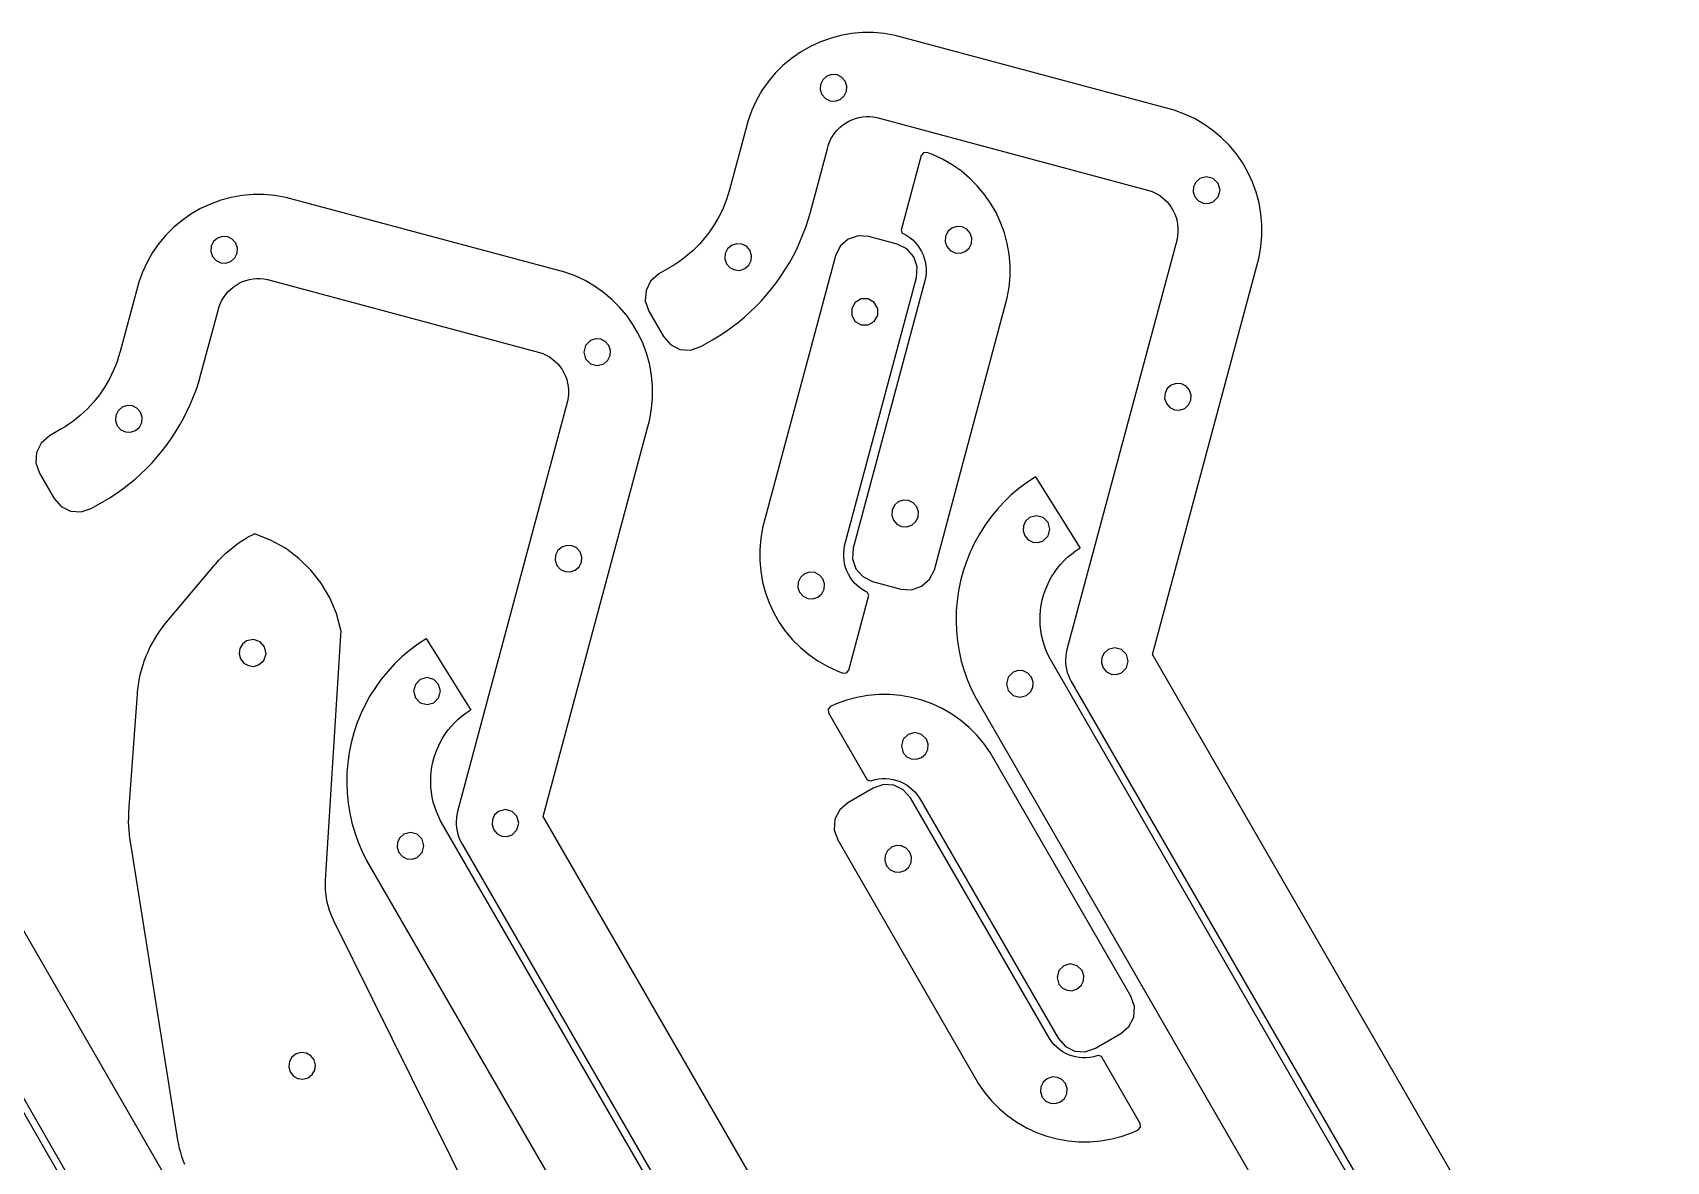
# Model space of a CAD drawing. Extents: x -1 to 514, y 19 to 842.
# Drawn here: x 223.3 to 417.9, y 163.3 to 297.8 of the extents above; entities that cross this region are included whole.
import ezdxf

# ---------------------------------------------------------------- set-up
doc = ezdxf.new("R2010")
doc.units = 0

msp = doc.modelspace()

# ---------------------------------------------------------------- linework, layer by layer
at = {"layer": 'Layer 1'}
for p, q in [((320.809085, 297.683231), (319.523501, 297.456707)), ((322.10961, 297.797092), (320.809085, 297.683231)), ((323.415072, 297.797098), (322.10961, 297.797092)), ((324.715626, 297.683367), (323.415072, 297.797098)), ((326.001258, 297.45684), (324.715626, 297.683367)), ((315.852667, 296.120686), (314.72211, 295.467957)), ((317.035756, 296.672373), (315.852667, 296.120686)), ((318.262502, 297.11881), (317.035756, 296.672373)), ((319.523501, 297.456707), (318.262502, 297.11881)), ((359.239394, 288.550547), (326.001258, 297.45684)), ((312.652795, 293.880037), (311.729669, 292.956927)), ((313.652792, 294.719214), (312.652795, 293.880037)), ((314.72211, 295.467957), (313.652792, 294.719214)), ((310.890475, 291.956707), (310.141607, 290.887349)), ((311.729669, 292.956927), (310.890475, 291.956707)), ((317.404388, 292.191319), (317.137311, 291.640724)), ((317.878299, 292.612142), (317.404388, 292.191319)), ((318.479699, 292.812151), (317.878299, 292.612142)), ((317.878299, 292.612142), (317.878299, 292.612142)), ((319.090066, 292.76815), (318.479699, 292.812151)), ((319.639639, 292.498975), (319.090066, 292.76815)), ((320.058651, 292.023461), (319.639639, 292.498975)), ((320.260953, 291.422829), (320.058651, 292.023461)), ((310.141607, 290.887349), (309.488874, 289.756787)), ((317.137311, 291.640724), (317.095639, 291.030193)), ((317.095639, 291.030193), (317.29794, 290.429561)), ((317.29794, 290.429561), (317.716953, 289.954048)), ((317.716953, 289.954048), (318.266525, 289.684872)), ((319.478292, 289.84088), (319.952203, 290.261703)), ((319.952203, 290.261703), (320.21928, 290.812298)), ((320.21928, 290.812298), (320.260953, 291.422829)), ((308.937321, 288.57374), (308.490685, 287.347086)), ((309.488874, 289.756787), (308.937321, 288.57374)), ((318.266525, 289.684872), (318.876893, 289.640871)), ((318.876893, 289.640871), (319.478292, 289.84088)), ((360.466277, 288.104043), (359.239394, 288.550547)), ((361.649456, 287.552261), (360.466277, 288.104043)), ((308.490685, 287.347086), (306.277122, 279.085926)), ((318.831643, 285.863499), (319.109548, 286.194425)), ((319.109548, 286.194425), (319.415165, 286.500106)), ((319.415165, 286.500106), (319.746274, 286.778038)), ((319.746274, 286.778038), (320.100293, 287.025815)), ((320.100293, 287.025815), (320.474701, 287.24198)), ((320.474701, 287.24198), (320.866291, 287.424682)), ((320.866291, 287.424682), (321.272542, 287.572465)), ((321.272542, 287.572465), (321.690078, 287.684297)), ((321.690078, 287.684297), (322.115621, 287.759507)), ((322.115621, 287.759507), (322.546385, 287.797099)), ((322.546385, 287.797099), (322.978695, 287.797088)), ((322.978695, 287.797088), (323.409236, 287.759394)), ((323.409236, 287.759394), (323.834792, 287.684299)), ((323.834792, 287.684299), (356.229584, 279.004171)), ((362.779886, 286.899757), (361.649456, 287.552261)), ((363.849244, 286.150889), (362.779886, 286.899757)), ((364.849464, 285.311695), (363.849244, 286.150889)), ((315.912207, 276.407184), (317.981085, 284.12837)), ((317.981085, 284.12837), (318.036964, 284.336914)), ((318.036964, 284.336914), (318.184936, 284.743137)), ((318.184936, 284.743137), (318.367562, 285.134844)), ((318.367562, 285.134844), (318.583707, 285.509241)), ((318.583707, 285.509241), (318.831643, 285.863499)), ((365.772574, 284.388569), (364.849464, 285.311695)), ((366.611522, 283.388439), (365.772574, 284.388569)), ((329.100379, 283.164468), (326.707348, 274.255017)), ((329.366784, 283.496046), (329.100387, 283.164425)), ((329.791249, 283.523804), (329.366784, 283.496046)), ((330.47664, 283.274233), (329.791354, 283.523869)), ((331.659827, 282.722727), (330.47664, 283.274233)), ((332.790416, 282.069994), (331.659827, 282.722727)), ((367.360265, 282.319122), (366.611522, 283.388439)), ((368.012994, 281.188565), (367.360265, 282.319122)), ((333.859636, 281.321126), (332.790416, 282.069994)), ((334.859757, 280.482028), (333.859636, 281.321126)), ((335.782861, 279.55893), (334.859757, 280.482028)), ((362.298702, 280.408045), (361.822216, 279.987757)), ((363.098704, 280.622405), (362.298702, 280.408045)), ((362.298702, 280.408045), (362.298702, 280.408045)), ((363.898706, 280.408046), (363.098704, 280.622405)), ((364.484348, 279.822405), (363.898706, 280.408046)), ((368.564681, 280.005476), (368.012994, 281.188565)), ((248.236085, 278.392231), (246.950501, 278.165707)), ((249.53661, 278.506092), (248.236085, 278.392231)), ((250.842072, 278.506098), (249.53661, 278.506092)), ((252.142626, 278.392367), (250.842072, 278.506098)), ((253.428258, 278.16584), (252.142626, 278.392367)), ((306.09556, 278.455309), (305.91974, 277.92058)), ((306.277122, 279.085926), (306.09556, 278.455309)), ((336.622071, 278.558879), (335.782861, 279.55893)), ((337.370646, 277.489435), (336.622071, 278.558879)), ((356.229584, 279.004171), (356.635674, 278.856429)), ((356.635674, 278.856429), (357.027381, 278.673802)), ((357.027381, 278.673802), (357.401778, 278.457657)), ((357.401778, 278.457657), (357.756036, 278.209721)), ((361.553221, 279.436512), (361.510556, 278.824622)), ((361.510556, 278.824622), (361.713063, 278.2224)), ((361.822216, 279.987757), (361.553221, 279.436512)), ((361.713063, 278.2224), (362.13335, 277.745913)), ((363.898708, 277.63676), (364.484349, 278.222402)), ((364.698708, 279.022404), (364.484348, 279.822405)), ((364.484349, 278.222402), (364.698708, 279.022404)), ((369.011347, 278.778862), (368.564681, 280.005476)), ((369.349244, 277.517863), (369.011347, 278.778862)), ((243.279667, 276.829686), (242.14911, 276.176957)), ((244.462756, 277.381373), (243.279667, 276.829686)), ((245.689502, 277.82781), (244.462756, 277.381373)), ((246.950501, 278.165707), (245.689502, 277.82781)), ((286.666394, 269.259547), (253.428258, 278.16584)), ((305.273869, 276.361676), (305.020127, 275.859253)), ((305.50834, 276.873137), (305.273869, 276.361676)), ((305.723935, 277.392948), (305.50834, 276.873137)), ((305.91974, 277.92058), (305.723935, 277.392948)), ((315.652819, 275.507081), (315.912207, 276.407184)), ((338.023399, 276.358834), (337.370646, 277.489435)), ((338.575278, 275.175827), (338.023399, 276.358834)), ((357.756036, 278.209721), (358.086962, 277.931816)), ((358.086962, 277.931816), (358.392643, 277.626199)), ((358.392643, 277.626199), (358.670576, 277.29509)), ((358.670576, 277.29509), (358.918352, 276.941071)), ((358.918352, 276.941071), (359.134517, 276.566663)), ((359.134517, 276.566663), (359.317219, 276.175073)), ((362.13335, 277.745913), (362.684595, 277.476918)), ((362.684595, 277.476918), (363.296485, 277.434253)), ((363.296485, 277.434253), (363.898708, 277.63676)), ((369.575901, 276.23205), (369.349244, 277.517863)), ((240.079795, 274.589037), (239.156669, 273.665927)), ((241.079792, 275.428214), (240.079795, 274.589037)), ((242.14911, 276.176957), (241.079792, 275.428214)), ((304.149343, 274.413685), (303.823634, 273.95495)), ((304.457605, 274.884649), (304.149343, 274.413685)), ((304.747898, 275.366625), (304.457605, 274.884649)), ((305.020127, 275.859253), (304.747898, 275.366625)), ((315.0342, 273.739052), (315.359977, 274.617299)), ((315.359977, 274.617299), (315.652819, 275.507081)), ((332.762897, 274.492736), (332.300058, 274.090234)), ((333.342894, 274.692316), (332.762897, 274.492736)), ((333.977008, 274.652577), (333.342894, 274.692316)), ((334.546037, 274.369935), (333.977008, 274.652577)), ((334.948539, 273.907095), (334.546037, 274.369935)), ((339.021742, 273.949025), (338.575278, 275.175827)), ((359.317219, 276.175073), (359.465002, 275.768822)), ((359.465002, 275.768822), (359.576834, 275.351286)), ((359.576834, 275.351286), (359.652045, 274.925743)), ((359.652045, 274.925743), (359.689636, 274.494979)), ((359.689636, 274.494979), (359.689625, 274.062669)), ((369.68963, 274.931754), (369.575901, 276.23205)), ((369.689635, 273.626292), (369.68963, 274.931754)), ((238.317475, 272.665707), (237.568607, 271.596349)), ((239.156669, 273.665927), (238.317475, 272.665707)), ((244.831388, 272.900319), (244.564311, 272.349724)), ((245.305299, 273.321142), (244.831388, 272.900319)), ((245.906699, 273.521151), (245.305299, 273.321142)), ((245.305299, 273.321142), (245.305299, 273.321142)), ((246.517066, 273.47715), (245.906699, 273.521151)), ((247.066639, 273.207975), (246.517066, 273.47715)), ((247.485651, 272.732461), (247.066639, 273.207975)), ((247.687953, 272.131829), (247.485651, 272.732461)), ((302.746957, 272.655391), (302.356523, 272.250025)), ((303.121837, 273.074997), (302.746957, 272.655391)), ((303.480839, 273.508347), (303.121837, 273.074997)), ((303.823634, 273.95495), (303.480839, 273.508347)), ((306.524249, 272.454208), (306.047763, 272.03392)), ((307.126472, 272.656714), (306.524249, 272.454208)), ((306.524249, 272.454208), (306.524249, 272.454208)), ((307.738362, 272.61405), (307.126472, 272.656714)), ((308.289607, 272.345054), (307.738362, 272.61405)), ((314.2851, 272.021868), (314.675778, 272.873427)), ((314.675778, 272.873427), (315.0342, 273.739052)), ((320.417726, 273.18959), (319.464327, 272.353482)), ((321.618517, 273.597203), (320.417726, 273.18959)), ((322.883889, 273.514266), (321.618517, 273.597203)), ((326.264523, 272.608503), (322.883869, 273.514346)), ((327.420471, 272.034283), (326.264632, 272.608399)), ((326.707384, 274.254938), (326.860224, 273.926912)), ((326.860226, 273.926988), (327.037957, 273.84403)), ((327.037957, 273.84403), (327.412276, 273.627865)), ((327.412276, 273.627865), (327.766362, 273.380142)), ((327.766362, 273.380142), (328.097283, 273.102195)), ((328.097283, 273.102195), (328.402964, 272.796498)), ((328.402964, 272.796498), (328.680749, 272.465406)), ((328.680749, 272.465406), (328.928817, 272.111324)), ((332.017415, 273.521205), (331.977677, 272.887091)), ((331.977677, 272.887091), (332.177257, 272.307094)), ((332.300058, 274.090234), (332.017415, 273.521205)), ((334.825738, 272.123956), (335.10838, 272.692984)), ((335.148119, 273.327099), (334.948539, 273.907095)), ((335.10838, 272.692984), (335.148119, 273.327099)), ((335.10838, 272.692984), (335.10838, 272.692984)), ((339.359617, 272.688044), (339.021742, 273.949025)), ((339.586237, 271.402365), (339.359617, 272.688044)), ((359.576836, 273.206572), (346.47578, 224.312592)), ((359.651931, 273.632128), (359.576836, 273.206572)), ((359.689625, 274.062669), (359.651931, 273.632128)), ((369.575904, 272.325738), (369.689635, 273.626292)), ((236.915874, 270.465787), (236.364321, 269.28274)), ((237.568607, 271.596349), (236.915874, 270.465787)), ((244.564311, 272.349724), (244.522639, 271.739193)), ((244.522639, 271.739193), (244.72494, 271.138561)), ((244.72494, 271.138561), (245.143953, 270.663048)), ((245.143953, 270.663048), (245.693525, 270.393872)), ((246.303893, 270.349871), (246.905292, 270.54988)), ((246.905292, 270.54988), (247.379203, 270.970703)), ((247.379203, 270.970703), (247.64628, 271.521298)), ((247.64628, 271.521298), (247.687953, 272.131829)), ((300.192816, 270.457295), (299.721874, 270.14904)), ((300.6518, 270.783088), (300.192816, 270.457295)), ((301.098174, 271.12543), (300.6518, 270.783088)), ((301.531444, 271.484648), (301.098174, 271.12543)), ((301.95132, 271.859657), (301.531444, 271.484648)), ((302.356523, 272.250025), (301.95132, 271.859657)), ((305.778767, 271.482675), (305.736103, 270.870785)), ((305.736103, 270.870785), (305.93861, 270.268563)), ((306.047763, 272.03392), (305.778767, 271.482675)), ((308.709894, 271.868568), (308.289607, 272.345054)), ((308.600741, 270.10321), (308.869736, 270.654455)), ((308.912401, 271.266345), (308.709894, 271.868568)), ((308.869736, 270.654455), (308.912401, 271.266345)), ((318.903529, 271.216078), (310.2229, 238.819512)), ((313.409773, 270.365622), (313.862913, 271.185724)), ((313.862913, 271.185724), (314.2851, 272.021868)), ((319.464327, 272.353482), (318.903466, 271.216169)), ((328.238053, 271.09414), (327.420471, 272.034283)), ((328.643449, 269.916022), (328.238053, 271.09414)), ((328.928817, 272.111324), (329.144905, 271.737049)), ((329.144905, 271.737049), (329.327515, 271.345175)), ((329.327515, 271.345175), (329.475357, 270.93906)), ((329.475357, 270.93906), (329.587258, 270.521484)), ((329.587258, 270.521484), (329.662251, 270.095992)), ((332.177257, 272.307094), (332.579759, 271.844255)), ((332.579759, 271.844255), (333.148787, 271.561613)), ((333.148787, 271.561613), (333.782902, 271.521874)), ((333.782902, 271.521874), (334.362898, 271.721454)), ((334.362898, 271.721454), (334.825738, 272.123956)), ((339.699911, 270.102028), (339.586237, 271.402365)), ((356.66578, 223.704833), (369.349148, 271.039973)), ((369.349148, 271.039973), (369.575904, 272.325738)), ((236.364321, 269.28274), (235.917685, 268.056086)), ((245.693525, 270.393872), (246.303893, 270.349871)), ((249.542621, 268.468507), (249.973385, 268.506099)), ((249.973385, 268.506099), (250.405695, 268.506088)), ((250.405695, 268.506088), (250.836236, 268.468394)), ((287.893277, 268.813043), (286.666394, 269.259547)), ((289.076456, 268.261261), (287.893277, 268.813043)), ((297.852574, 269.055529), (296.884711, 268.201825)), ((299.158689, 269.809525), (297.852614, 269.05546)), ((299.721874, 270.14904), (299.158689, 269.809525)), ((305.93861, 270.268563), (306.358897, 269.792076)), ((306.358897, 269.792076), (306.910142, 269.523081)), ((306.910142, 269.523081), (307.522032, 269.480416)), ((307.522032, 269.480416), (308.124255, 269.682922)), ((308.124255, 269.682922), (308.600741, 270.10321)), ((311.870907, 268.015572), (312.413004, 268.779492)), ((312.413004, 268.779492), (312.926165, 269.563368)), ((312.926165, 269.563368), (313.409773, 270.365622)), ((319.995152, 236.653283), (328.562722, 268.627907)), ((328.56273, 268.627979), (328.643449, 269.916022)), ((329.662441, 268.802506), (329.587248, 268.376717)), ((329.662251, 270.095992), (329.699998, 269.665416)), ((329.700043, 269.233163), (329.662441, 268.802506)), ((329.699998, 269.665416), (329.700043, 269.233163)), ((339.586181, 267.496051), (339.699899, 268.796543)), ((339.699899, 268.796543), (339.699911, 270.102028)), ((235.917685, 268.056086), (233.704122, 259.794926)), ((246.010707, 266.218241), (246.258643, 266.572499)), ((246.258643, 266.572499), (246.536548, 266.903425)), ((246.536548, 266.903425), (246.842165, 267.209106)), ((246.842165, 267.209106), (247.173274, 267.487038)), ((247.173274, 267.487038), (247.527293, 267.734815)), ((247.527293, 267.734815), (247.901701, 267.95098)), ((247.901701, 267.95098), (248.293291, 268.133682)), ((248.293291, 268.133682), (248.699542, 268.281465)), ((248.699542, 268.281465), (249.117078, 268.393297)), ((249.117078, 268.393297), (249.542621, 268.468507)), ((250.836236, 268.468394), (251.261792, 268.393299)), ((251.261792, 268.393299), (283.656584, 259.713171)), ((290.206886, 267.608757), (289.076456, 268.261261)), ((291.276244, 266.859889), (290.206886, 267.608757)), ((292.276464, 266.020695), (291.276244, 266.859889)), ((296.338311, 267.082113), (296.251643, 265.839215)), ((296.884711, 268.201825), (296.338311, 267.082113)), ((310.078774, 265.852309), (310.702911, 266.550861)), ((310.702911, 266.550861), (311.300659, 267.272366)), ((311.300659, 267.272366), (311.870907, 268.015572)), ((329.587248, 268.376717), (321.019678, 236.402093)), ((339.3595, 266.210488), (339.586181, 267.496051)), ((243.339207, 257.116184), (245.408085, 264.83737)), ((245.408085, 264.83737), (245.463964, 265.045914)), ((245.463964, 265.045914), (245.611936, 265.452137)), ((245.611936, 265.452137), (245.794562, 265.843844)), ((245.794562, 265.843844), (246.010707, 266.218241)), ((293.199574, 265.097569), (292.276464, 266.020695)), ((294.038522, 264.097439), (293.199574, 265.097569)), ((296.251643, 265.839215), (296.662978, 264.615951)), ((296.663079, 264.61604), (298.413038, 261.585029)), ((308.754072, 264.527787), (309.4289, 265.177698)), ((309.4289, 265.177698), (310.078774, 265.852309)), ((321.264293, 265.655724), (320.850182, 264.938463)), ((320.850182, 264.938463), (320.850182, 264.110242)), ((320.850182, 264.938463), (320.850182, 264.938463)), ((321.981553, 266.069835), (321.264293, 265.655724)), ((322.809775, 266.069835), (321.981553, 266.069835)), ((323.527036, 265.655725), (322.809775, 266.069835)), ((323.941147, 264.938464), (323.527036, 265.655725)), ((323.941147, 264.110242), (323.941147, 264.938464)), ((330.678871, 233.813922), (339.3595, 266.210488)), ((294.787265, 263.028122), (294.038522, 264.097439)), ((295.439994, 261.897565), (294.787265, 263.028122)), ((305.827005, 262.193509), (306.591053, 262.735454)), ((306.591053, 262.735454), (307.334069, 263.305888)), ((307.334069, 263.305888), (308.055534, 263.903598)), ((308.055534, 263.903598), (308.754072, 264.527787)), ((320.850182, 264.110242), (321.264293, 263.392981)), ((321.264293, 263.392981), (321.981554, 262.978871)), ((321.981554, 262.978871), (322.809775, 262.978871)), ((322.809775, 262.978871), (323.527036, 263.392982)), ((323.527036, 263.392982), (323.941147, 264.110242)), ((289.725702, 261.117045), (289.140061, 260.531403)), ((290.327925, 261.319552), (289.725702, 261.117045)), ((289.725702, 261.117045), (289.725702, 261.117045)), ((290.939815, 261.276887), (290.327925, 261.319552)), ((291.49106, 261.007892), (290.939815, 261.276887)), ((291.911348, 260.531405), (291.49106, 261.007892)), ((295.991681, 260.714476), (295.439994, 261.897565)), ((296.438347, 259.487862), (295.991681, 260.714476)), ((298.412989, 261.584849), (299.2491, 260.631445)), ((302.85259, 260.395265), (304.23955, 261.196029)), ((304.23955, 261.196029), (305.043335, 261.680259)), ((305.043335, 261.680259), (305.827005, 262.193509)), ((233.52256, 259.164309), (233.34674, 258.62958)), ((233.704122, 259.794926), (233.52256, 259.164309)), ((283.656584, 259.713171), (284.062674, 259.565429)), ((284.062674, 259.565429), (284.454381, 259.382802)), ((284.454381, 259.382802), (284.828778, 259.166657)), ((284.828778, 259.166657), (285.183036, 258.918721)), ((285.183036, 258.918721), (285.513962, 258.640816)), ((289.140061, 260.531403), (288.925702, 259.731401)), ((288.925702, 259.731401), (289.140063, 258.9314)), ((289.140063, 258.9314), (289.725705, 258.345758)), ((291.325708, 258.34576), (291.802195, 258.766048)), ((291.802195, 258.766048), (292.07119, 259.317292)), ((292.113854, 259.929182), (291.911348, 260.531405)), ((292.07119, 259.317292), (292.113854, 259.929182)), ((296.776244, 258.226863), (296.438347, 259.487862)), ((299.2491, 260.631445), (300.386418, 260.070582)), ((300.386418, 260.070582), (301.651796, 259.987647)), ((301.651796, 259.987647), (302.85259, 260.395265)), ((232.700869, 257.070676), (232.447127, 256.568253)), ((232.93534, 257.582137), (232.700869, 257.070676)), ((233.150935, 258.101948), (232.93534, 257.582137)), ((233.34674, 258.62958), (233.150935, 258.101948)), ((243.079819, 256.216081), (243.339207, 257.116184)), ((285.513962, 258.640816), (285.819643, 258.335199)), ((285.819643, 258.335199), (286.097576, 258.00409)), ((286.097576, 258.00409), (286.345352, 257.650071)), ((286.345352, 257.650071), (286.561517, 257.275663)), ((286.561517, 257.275663), (286.744219, 256.884073)), ((286.744219, 256.884073), (286.892002, 256.477822)), ((289.725705, 258.345758), (290.525707, 258.131399)), ((290.525707, 258.131399), (291.325708, 258.34576)), ((297.002901, 256.94105), (296.776244, 258.226863)), ((297.11663, 255.640754), (297.002901, 256.94105)), ((231.576343, 255.122685), (231.250634, 254.66395)), ((231.884605, 255.593649), (231.576343, 255.122685)), ((232.174898, 256.075625), (231.884605, 255.593649)), ((232.447127, 256.568253), (232.174898, 256.075625)), ((242.4612, 254.448052), (242.786977, 255.326299)), ((242.786977, 255.326299), (243.079819, 256.216081)), ((286.892002, 256.477822), (287.003834, 256.060286)), ((287.003834, 256.060286), (287.079045, 255.634743)), ((287.079045, 255.634743), (287.116636, 255.203979)), ((287.116636, 255.203979), (287.116625, 254.771669)), ((297.116635, 254.335292), (297.11663, 255.640754)), ((358.415803, 255.389215), (358.148748, 254.838627)), ((358.889685, 255.810044), (358.415803, 255.389215)), ((359.491075, 256.010025), (358.889685, 255.810044)), ((358.889685, 255.810044), (358.889685, 255.810044)), ((360.101426, 255.966009), (359.491075, 256.010025)), ((360.650979, 255.696831), (360.101426, 255.966009)), ((361.069978, 255.221329), (360.650979, 255.696831)), ((361.272277, 254.620715), (361.069978, 255.221329)), ((229.783523, 252.959025), (229.37832, 252.568657)), ((230.173957, 253.364391), (229.783523, 252.959025)), ((230.548837, 253.783997), (230.173957, 253.364391)), ((230.907839, 254.217347), (230.548837, 253.783997)), ((231.250634, 254.66395), (230.907839, 254.217347)), ((233.951249, 253.163208), (233.474763, 252.74292)), ((234.553472, 253.365714), (233.951249, 253.163208)), ((233.951249, 253.163208), (233.951249, 253.163208)), ((235.165362, 253.32305), (234.553472, 253.365714)), ((235.716607, 253.054054), (235.165362, 253.32305)), ((236.136894, 252.577568), (235.716607, 253.054054)), ((241.7121, 252.730868), (242.102778, 253.582427)), ((242.102778, 253.582427), (242.4612, 254.448052)), ((287.003836, 253.915572), (273.90278, 205.021592)), ((287.078931, 254.341128), (287.003836, 253.915572)), ((287.116625, 254.771669), (287.078931, 254.341128)), ((296.776148, 251.748973), (297.002904, 253.034738)), ((297.002904, 253.034738), (297.116635, 254.335292)), ((358.148748, 254.838627), (358.107087, 254.228111)), ((358.107087, 254.228111), (358.309386, 253.627497)), ((358.309386, 253.627497), (358.728384, 253.151995)), ((358.728384, 253.151995), (359.277937, 252.882818)), ((359.888288, 252.838801), (360.489678, 253.038782)), ((360.489678, 253.038782), (360.96356, 253.459611)), ((360.96356, 253.459611), (361.230615, 254.010199)), ((361.230615, 254.010199), (361.272277, 254.620715)), ((227.619816, 251.166295), (227.148874, 250.85804)), ((228.0788, 251.492088), (227.619816, 251.166295)), ((228.525174, 251.83443), (228.0788, 251.492088)), ((228.958444, 252.193648), (228.525174, 251.83443)), ((229.37832, 252.568657), (228.958444, 252.193648)), ((233.205767, 252.191675), (233.163103, 251.579785)), ((233.163103, 251.579785), (233.36561, 250.977563)), ((233.474763, 252.74292), (233.205767, 252.191675)), ((236.027741, 250.81221), (236.296736, 251.363455)), ((236.339401, 251.975345), (236.136894, 252.577568)), ((236.296736, 251.363455), (236.339401, 251.975345)), ((240.353165, 250.272368), (240.836773, 251.074622)), ((240.836773, 251.074622), (241.289913, 251.894724)), ((241.289913, 251.894724), (241.7121, 252.730868)), ((284.09278, 204.413833), (296.776148, 251.748973)), ((359.277937, 252.882818), (359.888288, 252.838801)), ((225.279574, 249.764529), (224.311711, 248.910825)), ((226.585689, 250.518525), (225.279614, 249.76446)), ((227.148874, 250.85804), (226.585689, 250.518525)), ((233.36561, 250.977563), (233.785897, 250.501076)), ((233.785897, 250.501076), (234.337142, 250.232081)), ((234.337142, 250.232081), (234.949032, 250.189416)), ((234.949032, 250.189416), (235.551255, 250.391922)), ((235.551255, 250.391922), (236.027741, 250.81221)), ((239.297907, 248.724572), (239.840004, 249.488492)), ((239.840004, 249.488492), (240.353165, 250.272368)), ((223.765311, 247.791113), (223.678643, 246.548215)), ((224.311711, 248.910825), (223.765311, 247.791113)), ((237.505774, 246.561309), (238.129911, 247.259861)), ((238.129911, 247.259861), (238.727659, 247.981366)), ((238.727659, 247.981366), (239.297907, 248.724572)), ((223.678643, 246.548215), (224.089978, 245.324951)), ((224.090079, 245.32504), (225.840038, 242.294029)), ((235.482534, 244.612598), (236.181072, 245.236787)), ((236.181072, 245.236787), (236.8559, 245.886698)), ((236.8559, 245.886698), (237.505774, 246.561309)), ((233.254005, 242.902509), (234.018053, 243.444454)), ((234.018053, 243.444454), (234.761069, 244.014888)), ((234.761069, 244.014888), (235.482534, 244.612598)), ((340.7532, 243.499658), (339.834877, 242.718513)), ((341.717156, 244.223988), (340.7532, 243.499658)), ((342.72286, 244.888711), (341.717156, 244.223988)), ((342.736497, 244.89356), (348.048917, 236.370218)), ((225.839989, 242.293849), (226.6761, 241.340445)), ((226.6761, 241.340445), (227.813418, 240.779582)), ((230.27959, 241.104265), (231.66655, 241.905029)), ((231.66655, 241.905029), (232.470335, 242.389259)), ((232.470335, 242.389259), (233.254005, 242.902509)), ((325.923895, 241.488786), (325.641253, 240.919758)), ((326.386735, 241.891288), (325.923895, 241.488786)), ((326.966732, 242.090868), (326.386735, 241.891288)), ((327.600846, 242.051129), (326.966732, 242.090868)), ((328.169875, 241.768487), (327.600846, 242.051129)), ((328.572377, 241.305648), (328.169875, 241.768487)), ((328.771957, 240.725651), (328.572377, 241.305648)), ((338.965214, 241.883248), (338.147821, 240.997138)), ((339.834877, 242.718513), (338.965214, 241.883248)), ((227.813418, 240.779582), (229.078796, 240.696647)), ((229.078796, 240.696647), (230.27959, 241.104265)), ((325.641253, 240.919758), (325.601514, 240.285643)), ((325.601514, 240.285643), (325.801094, 239.705647)), ((325.801094, 239.705647), (326.203597, 239.242807)), ((327.986736, 239.120006), (328.449576, 239.522508)), ((328.449576, 239.522508), (328.732218, 240.091537)), ((328.732218, 240.091537), (328.771957, 240.725651)), ((328.732218, 240.091537), (328.732218, 240.091537)), ((337.38523, 240.063204), (336.680582, 239.085)), ((338.147821, 240.997138), (337.38523, 240.063204)), ((341.552765, 239.612947), (341.283769, 239.061703)), ((342.029251, 240.033235), (341.552765, 239.612947)), ((342.829253, 240.247596), (342.029251, 240.033235)), ((343.629254, 240.033237), (342.829253, 240.247596)), ((344.214897, 239.447595), (343.629254, 240.033237)), ((344.429257, 238.647594), (344.214897, 239.447595)), ((248.024759, 237.124817), (248.494266, 237.428652)), ((248.494266, 237.428652), (248.97555, 237.714701)), ((248.97555, 237.714701), (249.468612, 237.982966)), ((249.468612, 237.982966), (249.719847, 238.107618)), ((251.627166, 237.354972), (249.720474, 238.107486)), ((309.996219, 237.533949), (309.882501, 236.233457)), ((310.2229, 238.819512), (309.996219, 237.533949)), ((326.203597, 239.242807), (326.772625, 238.960165)), ((326.772625, 238.960165), (327.406739, 238.920426)), ((327.406739, 238.920426), (327.986736, 239.120006)), ((336.03616, 238.065984), (335.454624, 237.010012)), ((336.680582, 239.085), (336.03616, 238.065984)), ((341.283769, 239.061703), (341.241105, 238.449813)), ((341.241105, 238.449813), (341.443611, 237.84759)), ((341.443611, 237.84759), (341.863899, 237.371103)), ((341.863899, 237.371103), (342.415144, 237.102108)), ((343.629257, 237.26195), (344.214898, 237.847592)), ((344.214898, 237.847592), (344.429257, 238.647594)), ((245.856301, 235.351873), (246.263354, 235.739912)), ((246.263354, 235.739912), (246.682185, 236.110165)), ((246.682185, 236.110165), (247.117534, 236.464985)), ((247.117534, 236.464985), (247.563485, 236.804391)), ((247.563485, 236.804391), (248.024759, 237.124817)), ((253.392187, 236.367681), (251.627166, 237.354972)), ((254.997675, 235.165543), (253.392187, 236.367681)), ((285.575748, 235.547627), (285.534087, 234.937111)), ((285.842803, 236.098215), (285.575748, 235.547627)), ((286.316685, 236.519044), (285.842803, 236.098215)), ((286.918075, 236.719025), (286.316685, 236.519044)), ((286.316685, 236.519044), (286.316685, 236.519044)), ((287.528426, 236.675009), (286.918075, 236.719025)), ((288.077979, 236.405831), (287.528426, 236.675009)), ((288.496978, 235.930329), (288.077979, 236.405831)), ((288.699277, 235.329715), (288.496978, 235.930329)), ((309.882501, 236.233457), (309.882489, 234.927972)), ((319.882357, 235.796837), (319.919959, 236.227494)), ((319.882402, 235.364584), (319.882357, 235.796837)), ((319.919959, 236.227494), (319.995152, 236.653283)), ((321.01967, 236.402021), (320.938951, 235.113978)), ((334.937546, 235.920712), (334.487508, 234.802079)), ((335.454624, 237.010012), (334.937546, 235.920712)), ((342.415144, 237.102108), (343.027034, 237.059443)), ((343.027034, 237.059443), (343.629257, 237.26195)), ((343.629257, 237.26195), (343.629257, 237.26195)), ((346.544202, 235.29711), (347.002081, 235.686728)), ((347.002081, 235.686728), (347.482993, 236.048094)), ((347.482993, 236.048094), (347.984549, 236.379524)), ((239.044419, 227.329055), (244.929076, 234.345408)), ((244.929076, 234.345408), (245.088222, 234.536606)), ((245.088222, 234.536606), (245.466961, 234.951947)), ((245.466961, 234.951947), (245.856301, 235.351873)), ((256.425769, 233.768487), (254.997675, 235.165543)), ((257.658609, 232.196442), (256.425769, 233.768487)), ((285.534087, 234.937111), (285.736386, 234.336497)), ((285.736386, 234.336497), (286.155384, 233.860995)), ((286.155384, 233.860995), (286.704937, 233.591818)), ((286.704937, 233.591818), (287.315288, 233.547801)), ((287.315288, 233.547801), (287.916678, 233.747782)), ((287.916678, 233.747782), (288.39056, 234.168611)), ((288.39056, 234.168611), (288.657615, 234.719199)), ((288.657615, 234.719199), (288.699277, 235.329715)), ((309.882489, 234.927972), (309.996163, 233.627635)), ((309.996163, 233.627635), (310.222783, 232.341956)), ((315.799498, 233.508126), (315.219502, 233.308546)), ((316.433613, 233.468387), (315.799498, 233.508126)), ((319.920149, 234.934008), (319.882402, 235.364584)), ((319.995142, 234.508516), (319.920149, 234.934008)), ((320.107043, 234.09094), (319.995142, 234.508516)), ((320.254885, 233.684825), (320.107043, 234.09094)), ((320.437495, 233.292951), (320.254885, 233.684825)), ((320.938951, 235.113978), (321.344347, 233.93586)), ((321.344347, 233.93586), (322.161929, 232.995717)), ((330.118073, 232.676518), (330.678934, 233.813831)), ((334.105809, 233.658744), (333.793548, 232.494091)), ((334.487508, 234.802079), (334.105809, 233.658744)), ((344.64972, 232.976686), (344.970909, 233.485054)), ((344.970909, 233.485054), (345.322612, 233.97285)), ((345.322612, 233.97285), (345.702899, 234.438654)), ((345.702899, 234.438654), (346.110465, 234.880491)), ((346.110465, 234.880491), (346.544202, 235.29711)), ((258.678333, 230.469337), (257.658609, 232.196442)), ((310.222783, 232.341956), (310.560658, 231.080975)), ((314.47402, 232.337016), (314.434281, 231.702901)), ((314.434281, 231.702901), (314.633861, 231.122905)), ((314.756662, 232.906044), (314.47402, 232.337016)), ((314.47402, 232.337016), (314.47402, 232.337016)), ((315.219502, 233.308546), (314.756662, 232.906044)), ((317.002641, 233.185745), (316.433613, 233.468387)), ((317.405143, 232.722906), (317.002641, 233.185745)), ((317.604723, 232.142909), (317.405143, 232.722906)), ((317.564985, 231.508795), (317.604723, 232.142909)), ((320.653583, 232.918676), (320.437495, 233.292951)), ((320.901651, 232.564594), (320.653583, 232.918676)), ((321.179436, 232.233502), (320.901651, 232.564594)), ((321.485117, 231.927805), (321.179436, 232.233502)), ((321.816038, 231.649858), (321.485117, 231.927805)), ((322.170124, 231.402135), (321.816038, 231.649858)), ((322.161929, 232.995717), (323.317768, 232.421601)), ((323.317877, 232.421497), (326.698531, 231.515654)), ((327.963883, 231.432797), (329.164674, 231.84041)), ((329.164674, 231.84041), (330.118073, 232.676518)), ((333.793548, 232.494091), (333.552576, 231.312854)), ((343.877118, 231.348891), (344.101569, 231.90681)), ((344.101569, 231.90681), (344.359494, 232.450143)), ((344.359494, 232.450143), (344.64972, 232.976686)), ((259.467081, 228.607102), (258.678333, 230.469337)), ((310.560658, 231.080975), (311.007122, 229.854173)), ((311.007122, 229.854173), (311.559001, 228.671166)), ((314.633861, 231.122905), (315.036363, 230.660065)), ((315.036363, 230.660065), (315.605392, 230.377423)), ((315.605392, 230.377423), (316.239506, 230.337684)), ((316.239506, 230.337684), (316.819503, 230.537264)), ((316.819503, 230.537264), (317.282342, 230.939766)), ((317.282342, 230.939766), (317.564985, 231.508795)), ((320.482021, 221.865532), (322.875052, 230.774983)), ((322.544443, 231.18597), (322.170124, 231.402135)), ((322.722174, 231.103012), (322.544443, 231.18597)), ((322.875016, 230.775062), (322.722176, 231.103088)), ((326.698511, 231.515734), (327.963883, 231.432797)), ((333.383007, 230.11907), (333.286098, 228.917438)), ((333.552576, 231.312854), (333.383007, 230.11907)), ((343.326465, 229.01335), (343.410815, 229.608615)), ((343.410815, 229.608615), (343.531094, 230.197739)), ((343.531094, 230.197739), (343.686722, 230.778554)), ((343.686722, 230.778554), (343.877118, 231.348891)), ((260.006992, 226.629667), (259.467081, 228.607102)), ((311.559001, 228.671166), (312.211754, 227.540565)), ((333.286098, 228.917438), (333.261734, 227.711863)), ((333.261734, 227.711863), (333.310451, 226.507237)), ((343.266013, 227.812602), (343.278169, 228.413847)), ((343.290217, 227.21188), (343.266013, 227.812602)), ((343.278169, 228.413847), (343.326465, 229.01335)), ((237.792869, 225.51779), (238.079482, 225.987844)), ((238.079482, 225.987844), (238.386178, 226.447188)), ((238.386178, 226.447188), (238.708215, 226.893468)), ((238.708215, 226.893468), (239.044419, 227.329055)), ((260.007254, 226.63027), (258.127636, 196.849874)), ((312.211754, 227.540565), (312.960329, 226.471121)), ((312.960329, 226.471121), (313.799539, 225.47107)), ((333.310451, 226.507237), (333.43164, 225.307791)), ((343.350542, 226.613682), (343.290217, 227.21188)), ((343.446979, 226.020141), (343.350542, 226.613682)), ((343.579157, 225.433486), (343.446979, 226.020141)), ((236.817696, 223.542383), (237.033424, 224.048154)), ((237.033424, 224.048154), (237.266882, 224.547954)), ((237.266882, 224.547954), (237.520422, 225.037042)), ((237.520422, 225.037042), (237.792869, 225.51779)), ((247.973239, 224.414636), (247.892116, 223.806648)), ((247.892116, 223.806648), (248.056287, 223.192866)), ((248.276423, 224.947842), (247.973239, 224.414636)), ((248.778437, 225.337281), (248.276423, 224.947842)), ((249.590352, 225.500824), (248.778437, 225.337281)), ((248.778437, 225.337281), (248.778437, 225.337281)), ((250.375263, 225.236498), (249.590352, 225.500824)), ((250.922852, 224.615131), (250.375263, 225.236498)), ((250.82207, 223.018305), (251.086395, 223.803215)), ((251.086395, 223.803215), (250.922852, 224.615131)), ((268.1812, 224.209658), (267.262877, 223.428513)), ((269.145156, 224.933988), (268.1812, 224.209658)), ((270.15086, 225.598711), (269.145156, 224.933988)), ((270.164497, 225.60356), (275.476917, 217.080218)), ((313.799539, 225.47107), (314.722643, 224.547972)), ((314.722643, 224.547972), (315.722764, 223.708874)), ((333.43164, 225.307791), (333.625052, 224.117659)), ((333.625052, 224.117659), (333.889814, 222.941529)), ((343.746475, 224.855816), (343.579157, 225.433486)), ((343.948202, 224.289457), (343.746475, 224.855816)), ((344.18387, 223.736279), (343.948202, 224.289457)), ((346.388402, 223.925772), (346.331471, 223.533312)), ((346.47578, 224.312592), (346.388402, 223.925772)), ((350.883524, 223.894855), (350.614529, 223.34361)), ((351.360011, 224.315143), (350.883524, 223.894855)), ((352.160012, 224.529503), (351.360011, 224.315143)), ((351.360011, 224.315143), (351.360011, 224.315143)), ((352.960014, 224.315144), (352.160012, 224.529503)), ((353.545656, 223.729503), (352.960014, 224.315144)), ((236.145063, 221.445353), (236.282776, 221.977396)), ((236.282776, 221.977396), (236.44296, 222.505819)), ((236.44296, 222.505819), (236.620875, 223.028272)), ((236.620875, 223.028272), (236.817696, 223.542383)), ((248.056287, 223.192866), (248.445726, 222.690852)), ((248.445726, 222.690852), (248.978932, 222.387668)), ((248.978932, 222.387668), (249.586919, 222.306545)), ((249.586919, 222.306545), (250.200702, 222.470715)), ((250.200702, 222.470715), (250.82207, 223.018305)), ((266.393214, 222.593248), (265.575821, 221.707138)), ((267.262877, 223.428513), (266.393214, 222.593248)), ((315.722764, 223.708874), (316.791984, 222.960006)), ((316.791984, 222.960006), (317.922573, 222.307273)), ((317.922573, 222.307273), (319.10576, 221.755767)), ((320.215616, 221.533954), (320.482013, 221.865575)), ((333.889814, 222.941529), (334.225448, 221.783404)), ((340.659162, 221.805457), (340.056939, 221.602951)), ((341.271052, 221.762793), (340.659162, 221.805457)), ((344.452649, 223.198245), (344.18387, 223.736279)), ((406.512545, 115.707569), (344.452649, 223.198245)), ((346.331471, 223.533312), (346.305437, 223.13761)), ((346.305437, 223.13761), (346.310615, 222.741291)), ((346.310615, 222.741291), (346.346996, 222.34649)), ((346.346996, 222.34649), (346.414209, 221.955436)), ((346.414209, 221.955436), (346.511716, 221.571179)), ((350.614529, 223.34361), (350.571865, 222.73172)), ((350.571865, 222.73172), (350.774371, 222.129497)), ((350.774371, 222.129497), (351.194659, 221.653011)), ((352.960017, 221.543857), (353.545658, 222.1295)), ((353.760017, 222.929501), (353.545656, 223.729503)), ((353.545658, 222.1295), (353.760017, 222.929501)), ((417.851624, 117.728058), (356.66578, 223.704833)), ((235.844241, 219.819298), (235.925198, 220.364531)), ((235.925198, 220.364531), (236.02508, 220.90734)), ((236.02508, 220.90734), (236.145063, 221.445353)), ((264.81323, 220.773204), (264.108582, 219.795)), ((265.575821, 221.707138), (264.81323, 220.773204)), ((268.87161, 220.157593), (268.657251, 219.357591)), ((269.457251, 220.743235), (268.87161, 220.157593)), ((270.257253, 220.957596), (269.457251, 220.743235)), ((271.057254, 220.743237), (270.257253, 220.957596)), ((271.642897, 220.157595), (271.057254, 220.743237)), ((271.857257, 219.357594), (271.642897, 220.157595)), ((319.10576, 221.755767), (319.791046, 221.506131)), ((319.791151, 221.506196), (320.215616, 221.533954)), ((334.225448, 221.783404), (334.630031, 220.647673)), ((334.630031, 220.647673), (335.102592, 219.538662)), ((339.471298, 221.017308), (339.256939, 220.217307)), ((339.256939, 220.217307), (339.471299, 219.417305)), ((340.056939, 221.602951), (339.471298, 221.017308)), ((341.822297, 221.493797), (341.271052, 221.762793)), ((342.242585, 221.017311), (341.822297, 221.493797)), ((342.445091, 220.415088), (342.242585, 221.017311)), ((342.402427, 219.803198), (342.445091, 220.415088)), ((346.511716, 221.571179), (346.639278, 221.19572)), ((346.639278, 221.19572), (346.7958, 220.831482)), ((346.7958, 220.831482), (346.980455, 220.480431)), ((346.980455, 220.480431), (409.040351, 112.989755)), ((351.194659, 221.653011), (351.745904, 221.384015)), ((351.745904, 221.384015), (352.357794, 221.341351)), ((352.357794, 221.341351), (352.960017, 221.543857)), ((234.765482, 204.956151), (235.768434, 219.025565)), ((235.768434, 219.025565), (235.785754, 219.270446)), ((235.785754, 219.270446), (235.844241, 219.819298)), ((263.46416, 218.775984), (262.882624, 217.720012)), ((264.108582, 219.795), (263.46416, 218.775984)), ((268.657251, 219.357591), (268.871611, 218.55759)), ((268.871611, 218.55759), (269.457254, 217.971948)), ((269.457254, 217.971948), (270.257256, 217.757589)), ((270.257256, 217.757589), (271.057257, 217.97195)), ((271.057257, 217.97195), (271.642898, 218.557592)), ((271.057257, 217.97195), (271.057257, 217.97195)), ((271.642898, 218.557592), (271.857257, 219.357594)), ((320.203148, 218.271149), (318.976534, 217.824482)), ((321.464147, 218.609046), (320.203148, 218.271149)), ((322.74973, 218.83557), (321.464147, 218.609046)), ((324.050255, 218.949431), (322.74973, 218.83557)), ((325.355718, 218.949436), (324.050255, 218.949431)), ((326.656272, 218.835706), (325.355718, 218.949436)), ((327.941807, 218.608818), (326.656272, 218.835706)), ((329.202829, 218.270929), (327.941807, 218.608818)), ((330.42958, 217.824654), (329.202829, 218.270929)), ((335.102592, 219.538662), (335.641376, 218.459942)), ((335.641376, 218.459942), (396.82722, 112.483167)), ((339.471299, 219.417305), (340.056942, 218.831664)), ((340.056942, 218.831664), (340.856943, 218.617305)), ((340.856943, 218.617305), (341.656945, 218.831665)), ((341.656945, 218.831665), (342.133431, 219.251953)), ((341.656945, 218.831665), (341.656945, 218.831665)), ((342.133431, 219.251953), (342.402427, 219.803198)), ((262.365546, 216.630712), (261.915508, 215.512079)), ((262.882624, 217.720012), (262.365546, 216.630712)), ((273.538465, 215.590491), (273.972202, 216.00711)), ((273.972202, 216.00711), (274.430081, 216.396728)), ((274.430081, 216.396728), (274.910993, 216.758094)), ((274.910993, 216.758094), (275.412549, 217.089524)), ((318.315416, 217.51631), (318.034902, 217.19654)), ((318.034902, 217.19654), (318.081022, 216.773677)), ((318.080987, 216.773702), (322.6888, 208.781639)), ((318.976534, 217.824482), (318.315444, 217.51643)), ((331.612759, 217.272873), (330.42958, 217.824654)), ((332.743322, 216.620139), (331.612759, 217.272873)), ((333.81268, 215.871272), (332.743322, 216.620139)), ((261.533809, 214.368744), (261.221548, 213.204091)), ((261.915508, 215.512079), (261.533809, 214.368744)), ((272.07772, 213.686686), (272.398909, 214.195054)), ((272.398909, 214.195054), (272.750612, 214.68285)), ((272.750612, 214.68285), (273.130899, 215.148654)), ((273.130899, 215.148654), (273.538465, 215.590491)), ((327.548107, 214.203189), (326.962466, 213.617547)), ((328.348108, 214.41755), (327.548107, 214.203189)), ((329.148109, 214.203191), (328.348108, 214.41755)), ((329.733751, 213.61755), (329.148109, 214.203191)), ((334.812538, 215.032174), (333.81268, 215.871272)), ((335.735648, 214.109049), (334.812538, 215.032174)), ((336.574825, 213.109051), (335.735648, 214.109049)), ((271.072444, 106.187058), (209.8866, 212.163833)), ((261.221548, 213.204091), (260.980576, 212.022854)), ((271.305118, 212.058891), (271.529569, 212.61681)), ((271.529569, 212.61681), (271.787494, 213.160143)), ((271.787494, 213.160143), (272.07772, 213.686686)), ((326.962466, 213.617547), (326.748107, 212.817546)), ((326.748107, 212.817546), (326.962468, 212.017546)), ((329.624597, 211.852194), (329.893593, 212.403438)), ((329.936257, 213.015328), (329.733751, 213.61755)), ((329.733751, 213.61755), (329.733751, 213.61755)), ((329.893593, 212.403438), (329.936257, 213.015328)), ((337.323568, 212.039733), (336.574825, 213.109051)), ((259.735545, 104.167569), (197.675649, 211.658245)), ((260.811007, 210.82907), (260.714098, 209.627438)), ((260.980576, 212.022854), (260.811007, 210.82907)), ((270.754465, 209.72335), (270.838815, 210.318615)), ((270.838815, 210.318615), (270.959094, 210.907739)), ((270.959094, 210.907739), (271.114722, 211.488554)), ((271.114722, 211.488554), (271.305118, 212.058891)), ((326.962468, 212.017546), (327.382755, 211.54106)), ((327.382755, 211.54106), (327.934, 211.272064)), ((327.934, 211.272064), (328.545889, 211.2294)), ((328.545889, 211.2294), (329.148111, 211.431906)), ((329.148111, 211.431906), (329.624597, 211.852194)), ((354.093299, 182.993766), (337.323568, 212.039733)), ((200.201275, 208.939431), (262.261171, 101.448755)), ((260.714098, 209.627438), (260.689734, 208.421863)), ((260.689734, 208.421863), (260.738451, 207.217237)), ((270.694013, 208.522602), (270.706169, 209.123847)), ((270.718217, 207.92188), (270.694013, 208.522602)), ((270.706169, 209.123847), (270.754465, 209.72335)), ((322.688881, 208.781609), (323.028905, 208.657734)), ((323.028852, 208.657789), (323.213187, 208.724804)), ((323.213187, 208.724804), (323.630723, 208.836636)), ((324.610528, 208.222886), (323.387265, 207.811546)), ((323.630723, 208.836636), (324.056266, 208.911846)), ((324.056266, 208.911846), (324.486801, 208.949305)), ((324.486801, 208.949305), (324.919111, 208.949294)), ((325.853428, 208.136224), (324.610528, 208.222886)), ((324.919111, 208.949294), (325.349653, 208.911601)), ((325.349653, 208.911601), (325.775438, 208.836637)), ((325.775438, 208.836637), (326.192887, 208.724783)), ((326.192887, 208.724783), (326.599109, 208.576811)), ((326.599109, 208.576811), (326.990816, 208.394185)), ((326.990816, 208.394185), (327.365214, 208.17804)), ((327.365214, 208.17804), (327.71911, 207.9302)), ((260.738451, 207.217237), (260.85964, 206.017791)), ((270.778542, 207.323682), (270.718217, 207.92188)), ((270.874979, 206.730141), (270.778542, 207.323682)), ((271.007157, 206.143486), (270.874979, 206.730141)), ((323.387114, 207.811541), (320.356103, 206.061583)), ((326.973142, 207.589828), (325.853428, 208.136224)), ((327.826851, 206.621966), (326.973142, 207.589828)), ((327.71911, 207.9302), (328.050265, 207.652427)), ((344.378213, 177.954247), (327.826896, 206.62191)), ((328.050265, 207.652427), (328.355946, 207.34681)), ((328.355946, 207.34681), (328.633879, 207.015701)), ((328.633879, 207.015701), (328.881787, 206.661453)), ((328.881787, 206.661453), (345.433104, 177.99379)), ((234.728919, 204.226193), (234.746986, 204.71364)), ((234.746986, 204.71364), (234.765482, 204.956151)), ((260.85964, 206.017791), (261.053052, 204.827659)), ((261.053052, 204.827659), (261.317814, 203.651529)), ((271.174475, 205.565816), (271.007157, 206.143486)), ((271.376202, 204.999457), (271.174475, 205.565816)), ((271.61187, 204.446279), (271.376202, 204.999457)), ((271.880649, 203.908245), (271.61187, 204.446279)), ((273.815402, 204.634772), (273.758471, 204.242312)), ((273.90278, 205.021592), (273.815402, 204.634772)), ((278.310524, 204.603855), (278.041529, 204.05261)), ((278.787011, 205.024143), (278.310524, 204.603855)), ((279.587012, 205.238503), (278.787011, 205.024143)), ((278.787011, 205.024143), (278.787011, 205.024143)), ((280.387014, 205.024144), (279.587012, 205.238503)), ((280.972656, 204.438503), (280.387014, 205.024144)), ((281.187017, 203.638501), (280.972656, 204.438503)), ((345.278624, 98.437058), (284.09278, 204.413833)), ((319.402774, 205.225432), (318.841914, 204.088117)), ((320.356173, 206.061541), (319.402774, 205.225432)), ((234.726231, 203.737515), (234.728919, 204.226193)), ((234.738921, 203.247607), (234.726231, 203.737515)), ((234.768185, 202.760014), (234.738921, 203.247607)), ((234.815196, 202.272366), (234.768185, 202.760014)), ((261.317814, 203.651529), (261.653448, 202.493404)), ((261.653448, 202.493404), (262.058031, 201.357673)), ((268.28494, 202.527311), (267.484939, 202.312951)), ((269.084942, 202.312952), (268.28494, 202.527311)), ((333.940545, 96.417569), (271.880649, 203.908245)), ((273.758471, 204.242312), (273.732437, 203.84661)), ((273.732437, 203.84661), (273.737615, 203.450291)), ((273.737615, 203.450291), (273.773996, 203.05549)), ((273.773996, 203.05549), (273.841209, 202.664436)), ((273.841209, 202.664436), (273.938716, 202.280179)), ((278.041529, 204.05261), (277.998865, 203.44072)), ((277.998865, 203.44072), (278.201371, 202.838497)), ((278.201371, 202.838497), (278.621659, 202.362011)), ((278.621659, 202.362011), (279.172904, 202.093015)), ((280.387017, 202.252857), (280.972658, 202.8385)), ((280.972658, 202.8385), (281.187017, 203.638501)), ((318.841914, 204.088117), (318.758977, 202.822744)), ((318.758977, 202.822744), (319.166592, 201.621953)), ((234.875235, 201.788229), (234.815196, 202.272366)), ((235.015686, 200.903901), (234.875235, 201.788229)), ((240.588572, 165.853983), (235.015686, 200.903901)), ((262.058031, 201.357673), (262.530592, 200.248662)), ((266.739457, 201.341418), (266.696793, 200.729528)), ((266.696793, 200.729528), (266.899299, 200.127305)), ((267.008453, 201.892663), (266.739457, 201.341418)), ((267.484939, 202.312951), (267.008453, 201.892663)), ((269.670585, 201.727311), (269.084942, 202.312952)), ((269.884945, 200.927309), (269.670585, 201.727311)), ((269.670586, 200.127308), (269.884945, 200.927309)), ((273.938716, 202.280179), (274.066278, 201.90472)), ((274.066278, 201.90472), (274.2228, 201.540482)), ((274.2228, 201.540482), (274.407455, 201.189431)), ((274.407455, 201.189431), (336.467351, 93.698755)), ((279.172904, 202.093015), (279.784794, 202.050351)), ((279.784794, 202.050351), (280.387017, 202.252857)), ((319.166701, 201.621934), (335.936432, 172.575967)), ((325.567781, 200.745127), (325.091295, 200.32484)), ((326.170003, 200.947634), (325.567781, 200.745127)), ((326.781893, 200.904969), (326.170003, 200.947634)), ((327.333137, 200.635974), (326.781893, 200.904969)), ((327.753425, 200.159488), (327.333137, 200.635974)), ((262.530592, 200.248662), (263.069376, 199.169942)), ((263.069376, 199.169942), (324.25522, 93.193167)), ((266.899299, 200.127305), (267.319587, 199.650819)), ((267.319587, 199.650819), (267.870832, 199.381823)), ((267.870832, 199.381823), (268.482722, 199.339159)), ((268.482722, 199.339159), (269.084945, 199.541665)), ((269.084945, 199.541665), (269.670586, 200.127308)), ((269.084945, 199.541665), (269.084945, 199.541665)), ((324.8223, 199.773595), (324.779635, 199.161706)), ((324.779635, 199.161706), (324.982142, 198.559484)), ((325.091295, 200.32484), (324.8223, 199.773595)), ((324.982142, 198.559484), (325.402429, 198.082998)), ((324.982142, 198.559484), (324.982142, 198.559484)), ((327.644271, 198.394132), (327.913266, 198.945376)), ((327.955931, 199.557266), (327.753425, 200.159488)), ((327.913266, 198.945376), (327.955931, 199.557266)), ((258.127569, 196.851081), (258.130694, 195.630218)), ((325.402429, 198.082998), (325.953674, 197.814003)), ((325.953674, 197.814003), (326.565563, 197.771338)), ((326.565563, 197.771338), (327.167785, 197.973844)), ((327.167785, 197.973844), (327.644271, 198.394132)), ((258.130694, 195.630218), (258.292466, 194.425329)), ((258.292466, 194.425329), (258.609789, 193.251773)), ((258.609789, 193.251773), (259.079571, 192.12491)), ((259.080989, 192.12455), (296.148425, 117.415367)), ((346.892215, 186.856216), (346.092215, 186.641856)), ((347.692217, 186.641857), (346.892215, 186.856216)), ((345.506574, 186.056214), (345.292215, 185.256213)), ((345.292215, 185.256213), (345.506575, 184.456212)), ((346.092215, 186.641856), (345.506574, 186.056214)), ((348.277858, 186.056216), (347.692217, 186.641857)), ((348.168705, 184.29086), (348.4377, 184.842105)), ((348.480365, 185.453994), (348.277858, 186.056216)), ((348.277858, 186.056216), (348.277858, 186.056216)), ((348.4377, 184.842105), (348.480365, 185.453994)), ((345.506575, 184.456212), (345.926863, 183.979726)), ((345.926863, 183.979726), (346.478107, 183.710731)), ((346.478107, 183.710731), (347.089997, 183.668066)), ((347.089997, 183.668066), (347.692219, 183.870573)), ((347.692219, 183.870573), (348.168705, 184.29086)), ((354.501023, 181.792956), (354.093408, 182.993747)), ((354.418086, 180.527583), (354.501023, 181.792956)), ((352.903827, 178.554159), (353.857226, 179.390268)), ((353.857226, 179.390268), (354.418086, 180.527583)), ((344.626121, 177.599999), (344.378213, 177.954247)), ((344.904054, 177.26889), (344.626121, 177.599999)), ((345.209735, 176.963273), (344.904054, 177.26889)), ((345.433149, 177.993734), (346.286858, 177.025872)), ((349.872886, 176.804159), (352.903897, 178.554117)), ((253.877063, 175.2204), (253.797016, 174.613707)), ((254.178291, 175.753079), (253.877063, 175.2204)), ((254.677769, 176.143215), (254.178291, 175.753079)), ((255.290572, 176.304944), (254.677769, 176.143215)), ((254.677769, 176.143215), (254.677769, 176.143215)), ((255.896956, 176.222583), (255.290572, 176.304944)), ((256.428482, 175.919325), (255.896956, 176.222583)), ((256.816709, 175.418363), (256.428482, 175.919325)), ((256.980775, 174.806181), (256.816709, 175.418363)), ((345.54089, 176.6855), (345.209735, 176.963273)), ((345.894786, 176.43766), (345.54089, 176.6855)), ((346.269184, 176.221515), (345.894786, 176.43766)), ((346.660891, 176.038889), (346.269184, 176.221515)), ((346.286858, 177.025872), (347.406572, 176.479476)), ((347.067113, 175.890917), (346.660891, 176.038889)), ((347.484562, 175.779063), (347.067113, 175.890917)), ((347.406572, 176.479476), (348.649472, 176.392814)), ((347.910347, 175.704099), (347.484562, 175.779063)), ((348.340889, 175.666406), (347.910347, 175.704099)), ((348.773199, 175.666395), (348.340889, 175.666406)), ((348.649472, 176.392814), (349.872735, 176.804154)), ((349.203734, 175.703854), (348.773199, 175.666395)), ((349.629277, 175.779064), (349.203734, 175.703854)), ((350.046813, 175.890896), (349.629277, 175.779064)), ((350.231148, 175.957911), (350.046813, 175.890896)), ((350.571119, 175.834091), (350.231095, 175.957966)), ((355.179013, 167.841998), (350.5712, 175.834061)), ((253.797016, 174.613707), (253.961082, 174.001525)), ((253.961082, 174.001525), (254.349309, 173.500562)), ((254.349309, 173.500562), (254.880835, 173.197304)), ((254.880835, 173.197304), (255.487219, 173.114943)), ((255.487219, 173.114943), (256.100022, 173.276673)), ((256.100022, 173.276673), (256.5995, 173.666809)), ((256.5995, 173.666809), (256.900728, 174.199487)), ((256.900728, 174.199487), (256.980775, 174.806181)), ((344.111889, 173.183793), (343.635403, 172.763506)), ((344.714111, 173.3863), (344.111889, 173.183793)), ((345.326, 173.343635), (344.714111, 173.3863)), ((345.877245, 173.07464), (345.326, 173.343635)), ((335.936432, 172.575967), (336.685175, 171.506649)), ((336.685175, 171.506649), (337.524352, 170.506651)), ((343.366407, 172.212262), (343.323743, 171.600372)), ((343.323743, 171.600372), (343.526249, 170.99815)), ((343.635403, 172.763506), (343.366407, 172.212262)), ((346.297532, 172.598154), (345.877245, 173.07464)), ((346.188379, 170.832798), (346.457374, 171.384043)), ((346.500038, 171.995932), (346.297532, 172.598154)), ((346.457374, 171.384043), (346.500038, 171.995932)), ((337.524352, 170.506651), (338.447462, 169.583526)), ((338.447462, 169.583526), (339.44732, 168.744428)), ((343.526249, 170.99815), (343.946537, 170.521664)), ((343.526249, 170.99815), (343.526249, 170.99815)), ((343.946537, 170.521664), (344.497781, 170.252669)), ((344.497781, 170.252669), (345.10967, 170.210005)), ((345.10967, 170.210005), (345.711893, 170.412511)), ((345.711893, 170.412511), (346.188379, 170.832798)), ((339.44732, 168.744428), (340.516678, 167.995561)), ((340.516678, 167.995561), (341.647241, 167.342827)), ((341.647241, 167.342827), (342.83042, 166.791046)), ((354.944584, 167.09939), (355.225098, 167.41916)), ((355.225098, 167.41916), (355.178978, 167.842023)), ((240.682895, 165.360273), (240.588572, 165.853983)), ((342.83042, 166.791046), (344.057171, 166.344771)), ((344.057171, 166.344771), (345.318193, 166.006882)), ((345.318193, 166.006882), (346.603728, 165.779994)), ((346.603728, 165.779994), (347.904282, 165.666264)), ((347.904282, 165.666264), (349.209745, 165.666269)), ((349.209745, 165.666269), (350.51027, 165.78013)), ((350.51027, 165.78013), (351.795853, 166.006654)), ((351.795853, 166.006654), (353.056852, 166.344551)), ((353.056852, 166.344551), (354.283466, 166.791218)), ((354.283466, 166.791218), (354.944556, 167.09927)), ((240.796162, 164.870055), (240.682895, 165.360273)), ((240.926001, 164.382153), (240.796162, 164.870055)), ((241.070061, 163.901306), (240.926001, 164.382153)), ((241.230694, 163.422774), (241.070061, 163.901306)), ((241.407917, 162.952475), (241.230694, 163.422774))]:
    msp.add_line(p, q, dxfattribs=at)

doc.saveas('drawing.dxf')
